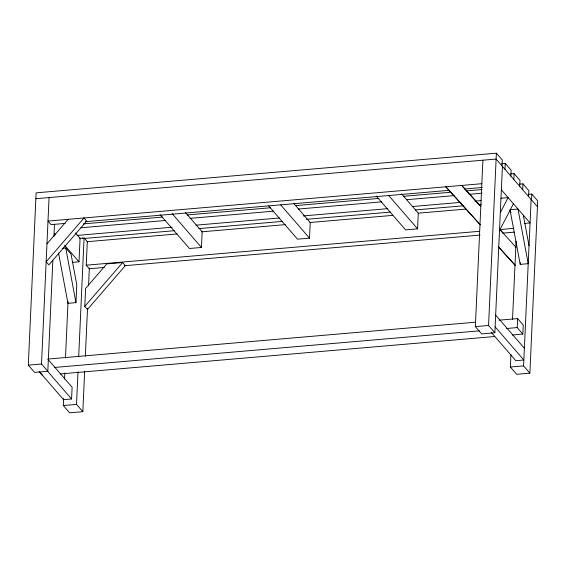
<?xml version="1.0" encoding="UTF-8"?>
<svg xmlns="http://www.w3.org/2000/svg" width="566" height="566" viewBox="0 0 566 566"><rect width="100%" height="100%" fill="white"/><g stroke="black" fill="none" stroke-linecap="round" stroke-linejoin="round"><path stroke-width="0.85" d="M52.85 260.325L47.813 371.275L34.604 372.414L28.3 365.141L36.125 192.843L496.382 153.188L502.283 159.994L502.021 165.873M47.813 371.275L41.509 364.002L49.065 197.576M53.933 236.553L54.492 224.221M84.667 371.169L82.827 411.673L69.618 412.812L63.314 405.539L63.633 398.492M64.51 379.121L64.793 372.959M65.472 357.988L68.033 301.621M39.464 371.841L63.576 399.667L71.585 398.973L72.115 387.229L48.004 359.403M58.539 253.016L67.955 303.334L75.957 302.647L76.771 284.691L71.054 254.127L65.734 247.986L62.529 248.262M72.314 262.391L79.007 261.817L80.075 238.321L75.483 233.022M82.827 411.673L76.516 404.4L78.002 371.82M78.681 356.849L84.079 237.975L79.672 238.357M104.271 267.456L89.315 268.744L86.23 265.185L87.298 241.689L177.059 233.956M84.78 306.376L85.6 288.419L106.776 263.912L122.652 262.546L125.334 265.645L87.468 309.468L84.78 306.376L122.652 262.546M85.346 356.198L87.504 308.654M88.544 285.759L89.343 268.142M160.058 214.585L189.44 248.495L201.446 247.455L202.161 231.791L185.45 212.512M268.694 205.939L297.504 239.185L309.51 238.145L310.225 222.48L293.513 203.201M376.178 195.963L405.567 229.874L417.574 228.834L418.281 213.177L401.577 193.89M502.424 166.333L494.861 332.758L481.659 333.898L475.355 326.624L482.911 160.199M494.861 332.758L488.557 325.485L496.382 153.188M504.971 169.276L505.24 163.404L501.717 163.708M510.872 176.09L511.14 170.21L505.24 163.404M513.822 179.493L514.091 173.621L510.567 173.918M528.276 194.35L531.799 194.053L537.7 200.859L529.875 373.157L516.666 374.296L510.362 367.023L510.921 354.698M512.52 319.472L516.079 241.102M519.73 186.299L519.991 180.427L514.091 173.621M522.68 189.709L522.942 183.837L519.425 184.134M512.287 335.001L522.842 334.089L517.204 327.587L517.614 318.58L499.141 320.172M520.211 264.372L509.987 209.71L517.989 209.024L528.212 263.678L520.211 264.372L520.288 262.659M528.58 196.515L528.849 190.643L522.942 183.837M522.842 334.089L523.253 325.082L517.614 318.58M529.875 373.157L523.571 365.884L531.127 199.458M531.531 199.925L531.799 194.053M500.323 212.604L508.105 197.619L500.903 198.242M499.502 230.553L513.426 203.76M46.964 243.847L68.139 219.339M35.856 198.716L496.12 159.06L537.431 206.732M481.843 183.695L47.997 221.073L51.082 224.631L65.161 223.421M85.402 221.674L448.845 190.36M464.686 188.994L482.289 187.48M83.23 223.91L162.428 217.082M187.07 214.96L270.675 207.757M295.318 205.635L378.923 198.433M403.558 196.31L451.081 192.214M466.044 190.926L481.885 189.56M80.896 227.773L165.385 220.492M190.02 218.37L273.626 211.168M298.268 209.045L381.873 201.836M406.515 199.713L454.031 195.624M468.995 194.329L482.197 193.197M77.118 235.414L172.163 227.228M195.928 225.176L279.526 217.974M303.291 215.929L387.774 208.649M412.416 206.526L460.816 202.359M474.895 201.142L481.058 200.612M82.714 238.59L174.236 230.709M198.878 228.586L282.484 221.384M306.241 219.332L390.724 212.052M415.366 209.929L463.766 205.762M478.73 204.475L481.369 204.248M201.694 231.834L285.299 224.631M309.942 222.509L392.663 215.384M418.182 213.184L465.698 209.087M524.201 223.457L530.059 222.954L501.356 189.829M86.23 265.185L479.593 231.296M499.835 229.548L513.914 228.339M124.513 265.716L480.039 235.081M502.919 233.114L514.36 232.124M47.898 359.049L475.39 322.217M28.3 365.141L41.509 364.002M475.355 326.624L488.557 325.485M54.527 367.454L479.381 330.848M506.648 328.499L517.204 327.587M60.159 373.949L494.691 336.515M63.314 405.539L76.516 404.4M510.362 367.023L523.571 365.884M461.7 185.429L480.81 206.463M480.598 206.378L462.238 186.044M515.966 247.222L500.337 230.008L503.018 233.1M479.996 224.419L445.824 186.794L480.322 224.921M498.596 246.946L515.088 265.107M498.335 246.797L515.421 265.61M509.945 211.16L511.098 212.483M495.667 315.142L524.371 348.267M388.764 195.595L417.574 228.834M495.13 326.886L523.84 360.011L515.831 360.698L491.147 332.214M280.701 204.906L309.51 238.145M172.064 213.552L201.446 247.455M84.079 237.975L87.518 241.944M54.322 233.326L55.468 234.657M64.651 245.255L79.007 261.817M47.466 371.155L71.585 398.973M39.188 371.565L42.57 375.47M523.309 215.165L529.026 245.729M65.734 247.986L75.957 302.647M84.016 217.967L46.15 261.796L48.832 264.895L86.704 221.065L84.016 217.967"/></g></svg>
